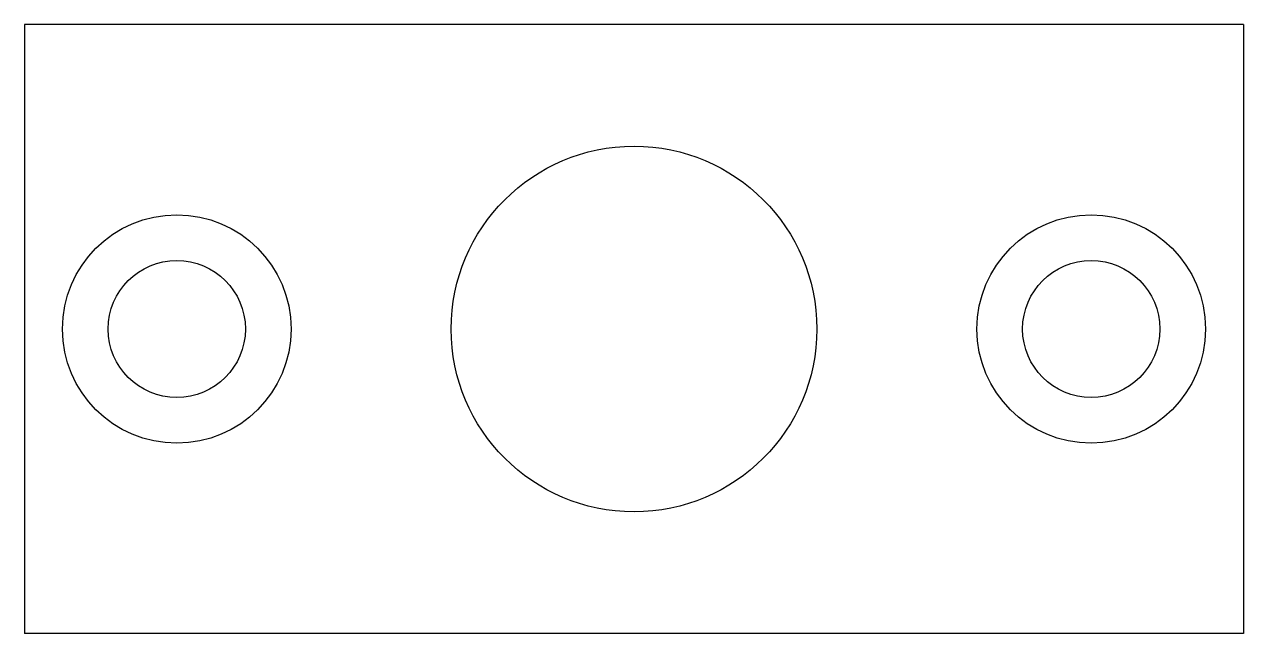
# Model space of a CAD drawing. Header units: millimetres. Extents: x 0 to 40, y 0 to 20.
import ezdxf

# ---------------------------------------------------------------- set-up
doc = ezdxf.new("R2010")
doc.units = ezdxf.units.MM
for name, color, linetype in [('SECTION_Z0p010', 7, 'CONTINUOUS'), ('SECTION_Z10p990', 7, 'CONTINUOUS'), ('SECTION_Z3p500', 7, 'CONTINUOUS'), ('SECTION_Z9p000', 7, 'CONTINUOUS')]:
    doc.layers.add(name, color=color, linetype=linetype)

msp = doc.modelspace()

# ---------------------------------------------------------------- linework, layer by layer
at = {"layer": 'SECTION_Z0p010'}
for p, q in [((40, 20, 0.01), (0, 20, 0.01)), ((0, 20, 0.01), (0, 0, 0.01)), ((40, 20, 0.01), (40, 0, 0.01)), ((40, 0, 0.01), (0, 0, 0.01))]:
    msp.add_line(p, q, dxfattribs=at)
for centre, radius in [((20, 10, 0.01), 6), ((5, 10, 0.01), 2.25), ((35, 10, 0.01), 2.25)]:
    msp.add_circle(centre, radius, dxfattribs=at)
at = {"layer": 'SECTION_Z10p990'}
for p, q in [((40, 20, 10.99), (0, 20, 10.99)), ((0, 20, 10.99), (0, 0, 10.99)), ((40, 20, 10.99), (40, 0, 10.99)), ((40, 0, 10.99), (0, 0, 10.99))]:
    msp.add_line(p, q, dxfattribs=at)
for centre, radius in [((20, 10, 10.99), 6), ((5, 10, 10.99), 3.75), ((35, 10, 10.99), 3.75)]:
    msp.add_circle(centre, radius, dxfattribs=at)
at = {"layer": 'SECTION_Z3p500'}
for p, q in [((40, 20, 3.5), (0, 20, 3.5)), ((0, 20, 3.5), (0, 0, 3.5)), ((40, 20, 3.5), (40, 0, 3.5)), ((40, 0, 3.5), (0, 0, 3.5))]:
    msp.add_line(p, q, dxfattribs=at)
for centre, radius in [((20, 10, 3.5), 6), ((5, 10, 3.5), 2.25), ((35, 10, 3.5), 2.25)]:
    msp.add_circle(centre, radius, dxfattribs=at)
at = {"layer": 'SECTION_Z9p000'}
for p, q in [((40, 20, 9), (0, 20, 9)), ((0, 20, 9), (0, 0, 9)), ((40, 20, 9), (40, 0, 9)), ((40, 0, 9), (0, 0, 9))]:
    msp.add_line(p, q, dxfattribs=at)
for centre, radius in [((20, 10, 9), 6), ((5, 10, 9), 3.75), ((35, 10, 9), 3.75)]:
    msp.add_circle(centre, radius, dxfattribs=at)

doc.saveas('drawing.dxf')
